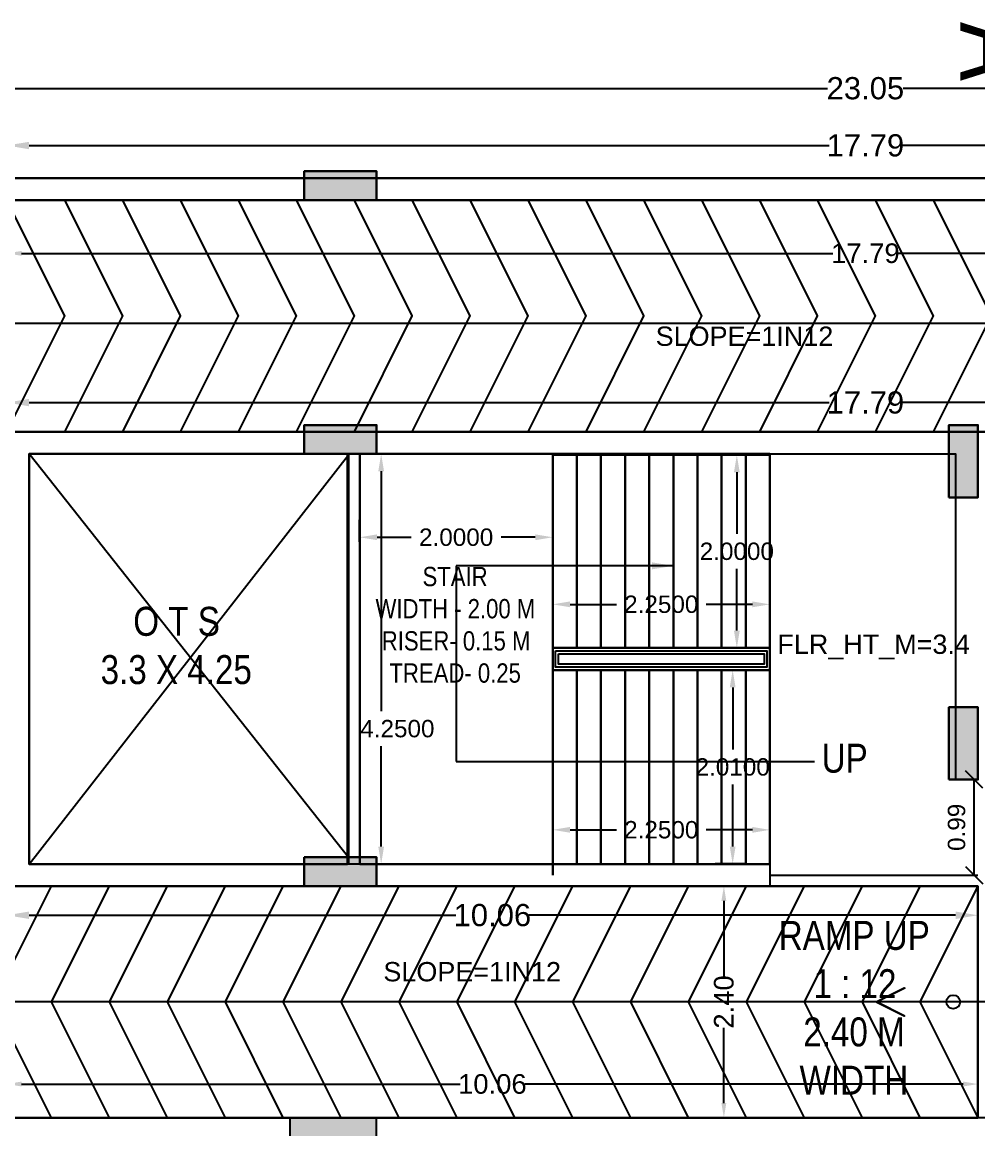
# Model space of a CAD drawing. Header units: metres. Extents: x -38 to 401, y 28 to 287.
# Drawn here: x 240.81 to 250.71, y 205.69 to 217.17 of the extents above; entities that cross this region are included whole.
import ezdxf

# ---------------------------------------------------------------- set-up
doc = ezdxf.new("R2010")
doc.units = ezdxf.units.M
for name, color, linetype in [('BLK_1_DA_RAMP_1', 30, 'Continuous'), ('BLK_1_FLR_1_BLT_UP_AREA_DEDUCT', 1, 'Continuous'), ('UBEAM', 1, 'Continuous'), ('UHATCH', 8, 'Continuous')]:
    doc.layers.add(name, color=color, linetype=linetype)
for name, color, linetype, lineweight in [('BLK_1_FLR_1_BLT_UP_AREA', 4, 'Continuous', 30), ('BLK_1_FLR_1_FIRESTAIR_1', 1, 'Continuous', 30), ('BLK_1_FLR_1_FIRESTAIR_1_FLIGHT_1', 7, 'Continuous', 30), ('BLK_1_FLR_1_FIRESTAIR_1_FLIGHT_2', 7, 'Continuous', 30), ('BLK_1_FLR_1_FIRESTAIR_1_LANDING_1', 7, 'Continuous', 30), ('BLK_1_LVL_1_BLDG_FOOT_PRINT', 4, 'Continuous', 30), ('UCOLUMN', 6, 'Continuous', 30)]:
    doc.layers.add(name, color=color, linetype=linetype, lineweight=lineweight)
doc.styles.get("Standard").update_dxf_attribs({"font": 'arial.ttf'})
doc.dimstyles.new('ED', dxfattribs={"dimscale": 0, "dimtxt": 0.18, "dimasz": 0.18, "dimexe": 0, "dimexo": 0, "dimgap": 0.09, "dimtad": 1, "dimtoh": 1, "dimzin": 3, "dimdsep": 46, "dimtxsty": 'Standard', "dimblk": 'OBLIQUE', "dimcen": 0.09, "dimse1": 1, "dimse2": 1, "dimclrd": 251, "dimclrt": 30, "dimadec": 0, "dimazin": 0, "dimtfac": 1, "dimtmove": 0, "dimatfit": 3, "dimldrblk": 'ARCHTICK', "dimfxl": 0, "dimtolj": 1, "dimtzin": 0, "dimarcsym": 0})
doc.dimstyles.new('ISO-25', dxfattribs={"dimtxt": 2.5, "dimasz": 2.5, "dimexe": 1.25, "dimexo": 0.625, "dimtad": 1, "dimtxsty": 'Standard', "dimcen": 2.5, "dimadec": 0, "dimazin": 0, "dimtfac": 1, "dimtmove": 0, "dimatfit": 3, "dimfxl": 0, "dimarcsym": 0})
doc.dimstyles.get("Standard").update_dxf_attribs({"dimtxt": 0.18, "dimasz": 0.18, "dimexe": 0.18, "dimexo": 0.0625, "dimgap": 0.09, "dimtad": 0, "dimtih": 1, "dimtoh": 1, "dimdec": 4, "dimzin": 0, "dimdsep": 46, "dimtxsty": 'Standard', "dimcen": 0.09, "dimadec": 0, "dimazin": 0, "dimtfac": 1, "dimtdec": 4, "dimtofl": 0, "dimtmove": 0, "dimatfit": 3, "dimfxl": 0, "dimtolj": 1, "dimtzin": 0, "dimarcsym": 0})
doc.dimstyles.new('STANDARD$0', dxfattribs={"dimtxt": 7, "dimasz": 3, "dimexe": 3, "dimexo": 1, "dimgap": 1.5, "dimtad": 1, "dimdec": 1, "dimzin": 1, "dimdsep": 46, "dimlunit": 4, "dimtxsty": 'Standard', "dimblk": 'OBLIQUE', "dimcen": 0.09375, "dimdle": 1, "dimclrd": 8, "dimclre": 8, "dimclrt": 7, "dimadec": 1, "dimazin": 0, "dimtfac": 1, "dimtdec": 1, "dimtix": 1, "dimtmove": 2, "dimatfit": 3, "dimldrblk": 'ARCHTICK', "dimfxl": 0, "dimfrac": 2, "dimtolj": 1, "dimtzin": 0, "dimarcsym": 0})

# ---------------------------------------------------------------- blocks, each defined once
blk = doc.blocks.new('*D194')
at = {"color": 0, "lineweight": -2}
for p, q in [((240.88, 213.222), (249.168, 213.222)), ((258.21, 213.222), (249.923, 213.222))]:
    blk.add_line(p, q, dxfattribs=at)
at = {"color": 0}
for points in [[(240.88, 213.261), (240.88, 213.184), (240.65, 213.222)], [(258.21, 213.261), (258.21, 213.184), (258.44, 213.222)]]:
    blk.add_solid(points, dxfattribs=at)
at = {"layer": 'Defpoints', "color": 0}
for p in [(258.44, 213.222), (240.65, 212.92), (258.44, 212.915)]:
    blk.add_point(p, dxfattribs=at)
at = {"color": 0, "lineweight": 25, "insert": (249.545, 213.222), "char_height": 0.23, "attachment_point": 5}
blk.add_mtext('\\A1;17.79', dxfattribs=at)
blk = doc.blocks.new('*D196')
at = {"color": 0, "lineweight": -2}
for p, q in [((240.88, 207.909), (245.303, 207.909)), ((250.48, 207.909), (246.057, 207.909))]:
    blk.add_line(p, q, dxfattribs=at)
at = {"color": 0}
for points in [[(240.88, 207.947), (240.88, 207.87), (240.65, 207.909)], [(250.48, 207.947), (250.48, 207.87), (250.71, 207.909)]]:
    blk.add_solid(points, dxfattribs=at)
at = {"layer": 'Defpoints', "color": 0}
for p in [(240.65, 208.21), (250.71, 208.21), (240.65, 207.909)]:
    blk.add_point(p, dxfattribs=at)
at = {"color": 0, "lineweight": 25, "insert": (245.68, 207.909), "char_height": 0.23, "attachment_point": 5}
blk.add_mtext('\\A1;10.06', dxfattribs=at)
blk = doc.blocks.new('*D198')
at = {"color": 0, "lineweight": -2}
for p, q in [((240.88, 215.887), (249.168, 215.887)), ((258.21, 215.887), (249.923, 215.887))]:
    blk.add_line(p, q, dxfattribs=at)
at = {"color": 0}
for points in [[(240.88, 215.925), (240.88, 215.848), (240.65, 215.887)], [(258.21, 215.925), (258.21, 215.848), (258.44, 215.887)]]:
    blk.add_solid(points, dxfattribs=at)
at = {"layer": 'Defpoints', "color": 0}
for p in [(258.44, 215.887), (240.65, 215.32), (258.44, 215.315)]:
    blk.add_point(p, dxfattribs=at)
at = {"color": 0, "lineweight": 25, "insert": (249.545, 215.887), "char_height": 0.23, "attachment_point": 5}
blk.add_mtext('\\A1;17.79', dxfattribs=at)
blk = doc.blocks.new('*D200')
at = {"color": 0, "lineweight": -2}
for p, q in [((238.25, 216.479), (249.154, 216.479)), ((260.84, 216.479), (249.936, 216.479))]:
    blk.add_line(p, q, dxfattribs=at)
at = {"color": 0}
for points in [[(238.25, 216.517), (238.25, 216.44), (238.02, 216.479)], [(260.84, 216.517), (260.84, 216.44), (261.07, 216.479)]]:
    blk.add_solid(points, dxfattribs=at)
at = {"layer": 'Defpoints', "color": 0}
for p in [(261.07, 216.479), (238.02, 215.55), (261.07, 215.55)]:
    blk.add_point(p, dxfattribs=at)
at = {"color": 0, "lineweight": 25, "insert": (249.545, 216.479), "char_height": 0.23, "attachment_point": 5}
blk.add_mtext('\\A1;23.05', dxfattribs=at)
blk = doc.blocks.new('300 x 750')
at = {"layer": 'UHATCH', "linetype": 'Continuous'}
h = blk.add_hatch(color=256, dxfattribs=at)
h.dxf.hatch_style = 1
h.paths.add_polyline_path([(750, 0), (750, 300), (0, 300), (0, 0)])
at = {"layer": 'UCOLUMN', "linetype": 'Continuous'}
blk.add_lwpolyline([(0, 300), (0, 0), (750, 0), (750, 300)], close=True, dxfattribs=at)
blk = doc.blocks.new('900 X 900')
at = {"linetype": 'Continuous'}
h = blk.add_hatch(color=256, dxfattribs=at)
h.dxf.hatch_style = 1
h.paths.add_polyline_path([(0, 150), (900, 150), (900, 750), (0, 750)])
blk.add_lwpolyline([(0, 150), (900, 150), (900, 750), (0, 750)], close=True, dxfattribs=at)
blk = doc.blocks.new('COLUMN LAYOUT')
at = {"layer": 'UBEAM', "color": 7, "linetype": 'Continuous', "xscale": -1, "rotation": 180}
for p in [(-15615, 40960), (-15615, 38330)]:
    blk.add_blockref('300 x 750', p, dxfattribs=at)
at = {"layer": 'UBEAM', "color": 7, "linetype": 'Continuous', "rotation": 90.00000000242422}
for p in [(-8635, 37580), (-8635, 34655)]:
    blk.add_blockref('300 x 750', p, dxfattribs=at)
at = {"layer": 'UBEAM', "color": 7, "linetype": 'Continuous'}
for name, p in [('300 x 750', (-15615, 33550)), ('900 X 900', (-15765, 30400))]:
    blk.add_blockref(name, p, dxfattribs=at)
blk = doc.blocks.new('*D759')
at = {"layer": 'BLK_1_DA_RAMP_1', "color": 0, "lineweight": -2}
for p, q in [((240.65, 214.858), (240.65, 214.769)), ((258.44, 214.858), (258.44, 214.769)), ((240.803, 214.769), (249.209, 214.769)), ((258.288, 214.769), (249.881, 214.769))]:
    blk.add_line(p, q, dxfattribs=at)
at = {"layer": 'BLK_1_DA_RAMP_1', "color": 0}
for points in [[(240.803, 214.794), (240.803, 214.743), (240.65, 214.769)], [(258.288, 214.794), (258.288, 214.743), (258.44, 214.769)]]:
    blk.add_solid(points, dxfattribs=at)
at = {"layer": 'Defpoints', "color": 0}
for p in [(240.65, 215.32), (258.44, 215.32), (258.44, 214.769)]:
    blk.add_point(p, dxfattribs=at)
at = {"layer": 'BLK_1_DA_RAMP_1', "color": 0, "lineweight": 30, "insert": (249.545, 214.769), "char_height": 0.2032, "attachment_point": 5}
blk.add_mtext('\\A1;17.79', dxfattribs=at)
blk = doc.blocks.new('*D1120')
at = {"layer": 'BLK_1_FLR_1_FIRESTAIR_1_LANDING_1', "color": 0, "linetype": 'Continuous', "lineweight": -2}
for p, q in [((244.305, 211.778), (244.305, 212.006)), ((246.305, 211.778), (246.305, 212.006))]:
    blk.add_line(p, q, dxfattribs=at)
at = {"layer": 'BLK_1_FLR_1_FIRESTAIR_1_LANDING_1', "color": 0, "lineweight": -2}
for p, q in [((244.485, 211.826), (244.84, 211.826)), ((246.125, 211.826), (245.77, 211.826))]:
    blk.add_line(p, q, dxfattribs=at)
at = {"layer": 'BLK_1_FLR_1_FIRESTAIR_1_LANDING_1', "color": 0, "linetype": 'Continuous'}
for points in [[(244.485, 211.856), (244.485, 211.796), (244.305, 211.826)], [(246.125, 211.856), (246.125, 211.796), (246.305, 211.826)]]:
    blk.add_solid(points, dxfattribs=at)
at = {"layer": 'Defpoints', "color": 0, "linetype": 'Continuous'}
for p in [(246.305, 211.826), (244.305, 211.716), (246.305, 211.716)]:
    blk.add_point(p, dxfattribs=at)
at = {"layer": 'BLK_1_FLR_1_FIRESTAIR_1_LANDING_1', "color": 0, "linetype": 'Continuous', "insert": (245.305, 211.826), "char_height": 0.18, "attachment_point": 5}
blk.add_mtext('\\A1;2.0000', dxfattribs=at)
blk = doc.blocks.new('*D1128')
at = {"layer": 'BLK_1_FLR_1_FIRESTAIR_1_FLIGHT_1', "color": 0, "linetype": 'Continuous', "lineweight": -2}
for p, q in [((246.305, 208.502), (246.305, 208.974)), ((248.555, 208.502), (248.555, 208.974)), ((246.485, 208.794), (246.965, 208.794)), ((248.375, 208.794), (247.895, 208.794))]:
    blk.add_line(p, q, dxfattribs=at)
at = {"layer": 'BLK_1_FLR_1_FIRESTAIR_1_FLIGHT_1', "color": 0, "linetype": 'Continuous'}
for points in [[(246.485, 208.824), (246.485, 208.764), (246.305, 208.794)], [(248.375, 208.824), (248.375, 208.764), (248.555, 208.794)]]:
    blk.add_solid(points, dxfattribs=at)
at = {"layer": 'Defpoints', "color": 0, "linetype": 'Continuous'}
for p in [(248.555, 208.794), (246.305, 208.44), (248.555, 208.44)]:
    blk.add_point(p, dxfattribs=at)
at = {"layer": 'BLK_1_FLR_1_FIRESTAIR_1_FLIGHT_1', "color": 0, "linetype": 'Continuous', "insert": (247.43, 208.794), "char_height": 0.18, "attachment_point": 5}
blk.add_mtext('\\A1;2.2500', dxfattribs=at)
blk = doc.blocks.new('*D1136')
at = {"layer": 'BLK_1_FLR_1_FIRESTAIR_1_FLIGHT_2', "color": 0, "linetype": 'Continuous', "lineweight": -2}
for p, q in [((246.305, 210.742), (246.305, 211.311)), ((248.555, 210.742), (248.555, 211.311)), ((246.485, 211.131), (246.965, 211.131)), ((248.375, 211.131), (247.895, 211.131))]:
    blk.add_line(p, q, dxfattribs=at)
at = {"layer": 'BLK_1_FLR_1_FIRESTAIR_1_FLIGHT_2', "color": 0, "linetype": 'Continuous'}
for points in [[(246.485, 211.161), (246.485, 211.101), (246.305, 211.131)], [(248.375, 211.161), (248.375, 211.101), (248.555, 211.131)]]:
    blk.add_solid(points, dxfattribs=at)
at = {"layer": 'Defpoints', "color": 0, "linetype": 'Continuous'}
for p in [(248.555, 211.131), (246.305, 210.68), (248.555, 210.68)]:
    blk.add_point(p, dxfattribs=at)
at = {"layer": 'BLK_1_FLR_1_FIRESTAIR_1_FLIGHT_2', "color": 0, "linetype": 'Continuous', "insert": (247.43, 211.131), "char_height": 0.18, "attachment_point": 5}
blk.add_mtext('\\A1;2.2500', dxfattribs=at)
blk = doc.blocks.new('*D1146')
at = {"layer": 'BLK_1_FLR_1_FIRESTAIR_1_LANDING_1', "color": 0, "linetype": 'Continuous', "lineweight": -2}
for p, q in [((244.368, 212.69), (244.708, 212.69)), ((244.368, 208.44), (244.708, 208.44))]:
    blk.add_line(p, q, dxfattribs=at)
at = {"layer": 'BLK_1_FLR_1_FIRESTAIR_1_LANDING_1', "color": 0, "lineweight": -2}
for p, q in [((244.528, 212.51), (244.528, 210.024)), ((244.528, 208.62), (244.528, 209.661))]:
    blk.add_line(p, q, dxfattribs=at)
at = {"layer": 'BLK_1_FLR_1_FIRESTAIR_1_LANDING_1', "color": 0, "linetype": 'Continuous'}
for points in [[(244.498, 212.51), (244.558, 212.51), (244.528, 212.69)], [(244.498, 208.62), (244.558, 208.62), (244.528, 208.44)]]:
    blk.add_solid(points, dxfattribs=at)
at = {"layer": 'Defpoints', "color": 0, "linetype": 'Continuous'}
for p in [(244.305, 212.69), (244.305, 208.44), (244.528, 208.44)]:
    blk.add_point(p, dxfattribs=at)
at = {"layer": 'BLK_1_FLR_1_FIRESTAIR_1_LANDING_1', "color": 0, "linetype": 'Continuous', "insert": (244.696, 209.842), "char_height": 0.18, "attachment_point": 5}
blk.add_mtext('\\A1;4.2500', dxfattribs=at)
blk = doc.blocks.new('*D1147')
at = {"layer": 'BLK_1_FLR_1_FIRESTAIR_1_FLIGHT_1', "color": 0, "linetype": 'Continuous', "lineweight": -2}
for p, q in [((248.293, 210.45), (247.99, 210.45)), ((248.17, 210.27), (248.17, 209.627)), ((248.17, 208.62), (248.17, 209.263)), ((248.293, 208.44), (247.99, 208.44))]:
    blk.add_line(p, q, dxfattribs=at)
at = {"layer": 'BLK_1_FLR_1_FIRESTAIR_1_FLIGHT_1', "color": 0, "linetype": 'Continuous'}
for points in [[(248.14, 210.27), (248.2, 210.27), (248.17, 210.45)], [(248.14, 208.62), (248.2, 208.62), (248.17, 208.44)]]:
    blk.add_solid(points, dxfattribs=at)
at = {"layer": 'Defpoints', "color": 0, "linetype": 'Continuous'}
for p in [(248.355, 210.45), (248.17, 208.44), (248.355, 208.44)]:
    blk.add_point(p, dxfattribs=at)
at = {"layer": 'BLK_1_FLR_1_FIRESTAIR_1_FLIGHT_1', "color": 0, "linetype": 'Continuous', "insert": (248.17, 209.445), "char_height": 0.18, "attachment_point": 5}
blk.add_mtext('\\A1;2.0100', dxfattribs=at)
blk = doc.blocks.new('*D1148')
at = {"layer": 'BLK_1_FLR_1_FIRESTAIR_1_FLIGHT_2', "color": 0, "linetype": 'Continuous', "lineweight": -2}
for p, q in [((248.293, 212.68), (248.033, 212.68)), ((248.213, 212.5), (248.213, 211.862)), ((248.213, 210.86), (248.213, 211.498)), ((248.293, 210.68), (248.033, 210.68))]:
    blk.add_line(p, q, dxfattribs=at)
at = {"layer": 'BLK_1_FLR_1_FIRESTAIR_1_FLIGHT_2', "color": 0, "linetype": 'Continuous'}
for points in [[(248.183, 212.5), (248.243, 212.5), (248.213, 212.68)], [(248.183, 210.86), (248.243, 210.86), (248.213, 210.68)]]:
    blk.add_solid(points, dxfattribs=at)
at = {"layer": 'Defpoints', "color": 0, "linetype": 'Continuous'}
for p in [(248.213, 212.68), (248.355, 212.68), (248.355, 210.68)]:
    blk.add_point(p, dxfattribs=at)
at = {"layer": 'BLK_1_FLR_1_FIRESTAIR_1_FLIGHT_2', "color": 0, "linetype": 'Continuous', "insert": (248.213, 211.68), "char_height": 0.18, "attachment_point": 5}
blk.add_mtext('\\A1;2.0000', dxfattribs=at)
blk = doc.blocks.new('_Oblique')
at = {"color": 0, "linetype": 'ByBlock', "lineweight": -2}
blk.add_line((-0.5, -0.5), (0.5, 0.5), dxfattribs=at)
blk = doc.blocks.new('*D1231')
at = {"color": 251, "lineweight": -2}
blk.add_line((250.672, 208.325), (250.672, 209.315), dxfattribs=at)
at = {"layer": 'Defpoints', "color": 0}
for p in [(250.672, 209.315), (250.71, 209.315), (250.71, 208.325)]:
    blk.add_point(p, dxfattribs=at)
at = {"color": 251, "lineweight": -2, "xscale": 0.18, "yscale": 0.18, "zscale": 0.18}
for p, rotation in [((250.672, 209.315), 90), ((250.672, 208.325), 270)]:
    blk.add_blockref('_Oblique', p, dxfattribs=dict(at, rotation=rotation))
at = {"color": 30, "insert": (250.49, 208.82), "char_height": 0.18, "attachment_point": 5, "rotation": 90}
blk.add_mtext('\\A1;0.99', dxfattribs=at)
blk = doc.blocks.new('_ArchTick')
at = {"color": 0, "linetype": 'ByBlock', "const_width": 0.15}
blk.add_lwpolyline([(-0.5, -0.5), (0.5, 0.5)], dxfattribs=at)
blk = doc.blocks.new('*D1234')
at = {"layer": 'BLK_1_DA_RAMP_1', "color": 0, "lineweight": -2}
for p, q in [((240.65, 206.07), (240.65, 206.159)), ((240.803, 206.159), (245.345, 206.159)), ((250.558, 206.159), (246.016, 206.159)), ((250.71, 206.07), (250.71, 206.159))]:
    blk.add_line(p, q, dxfattribs=at)
at = {"layer": 'BLK_1_DA_RAMP_1', "color": 0}
for points in [[(240.803, 206.185), (240.803, 206.134), (240.65, 206.159)], [(250.558, 206.185), (250.558, 206.134), (250.71, 206.159)]]:
    blk.add_solid(points, dxfattribs=at)
at = {"layer": 'Defpoints', "color": 0}
for p in [(250.71, 206.159), (240.65, 205.81), (250.71, 205.81)]:
    blk.add_point(p, dxfattribs=at)
at = {"layer": 'BLK_1_DA_RAMP_1', "color": 0, "lineweight": 30, "insert": (245.68, 206.159), "char_height": 0.2032, "attachment_point": 5}
blk.add_mtext('\\A1;10.06', dxfattribs=at)
blk = doc.blocks.new('*D1235')
at = {"layer": 'BLK_1_DA_RAMP_1', "color": 0, "lineweight": -2}
for p, q in [((248.168, 208.21), (248.079, 208.21)), ((248.079, 208.057), (248.079, 207.277)), ((248.079, 205.962), (248.079, 206.742)), ((248.168, 205.81), (248.079, 205.81))]:
    blk.add_line(p, q, dxfattribs=at)
at = {"layer": 'BLK_1_DA_RAMP_1', "color": 0}
for points in [[(248.053, 208.057), (248.104, 208.057), (248.079, 208.21)], [(248.053, 205.962), (248.104, 205.962), (248.079, 205.81)]]:
    blk.add_solid(points, dxfattribs=at)
at = {"layer": 'Defpoints', "color": 0}
for p in [(250.71, 208.21), (248.079, 205.81), (250.71, 205.81)]:
    blk.add_point(p, dxfattribs=at)
at = {"layer": 'BLK_1_DA_RAMP_1', "color": 0, "lineweight": 30, "insert": (248.079, 207.01), "char_height": 0.2032, "attachment_point": 5, "rotation": 90}
blk.add_mtext('\\A1;2.40', dxfattribs=at)

msp = doc.modelspace()

# ---------------------------------------------------------------- linework, layer by layer
at = {"color": 7, "lineweight": 25}
for p, q in [((261.07023, 215.54979), (238.02023, 215.54979)), ((238.25023, 215.31979), (260.84023, 215.31979)), ((238.25025, 215.31979), (258.21025, 215.31979)), ((240.65023, 212.91979), (258.44023, 212.91979)), ((248.55527, 208.43979), (248.55527, 208.20979)), ((250.71023, 208.20979), (240.65023, 208.20979)), ((250.71023, 208.20979), (250.71023, 205.80979)), ((250.8328, 207.00979), (249.6668, 207.00979)), ((251.16025, 205.80979), (238.25023, 205.80979))]:
    msp.add_line(p, q, dxfattribs=at)
for p, q in [((240.88029, 208.43979), (244.19027, 212.67979)), ((240.89027, 212.67979), (244.19027, 208.50979)), ((244.19027, 212.68979), (244.19027, 208.43979)), ((244.30527, 212.68979), (244.30527, 208.43979)), ((246.30527, 212.68979), (246.30527, 210.56479)), ((246.30527, 212.68979), (246.30527, 210.56479)), ((246.55527, 212.68979), (246.55527, 210.67979)), ((246.80527, 212.68979), (246.80527, 210.67979)), ((247.05527, 212.68979), (247.05527, 210.67979)), ((247.30527, 212.68979), (247.30527, 210.67979)), ((247.55527, 212.68979), (247.55527, 210.67979)), ((247.80527, 212.68979), (247.80527, 210.67979)), ((248.05527, 212.68979), (248.05527, 210.67979)), ((248.30527, 212.68979), (248.30527, 210.67979)), ((246.30527, 210.67979), (248.55527, 210.67979)), ((246.30527, 208.43979), (246.30527, 210.56479)), ((248.55527, 208.43979), (248.55527, 210.56479)), ((248.55527, 208.43979), (248.55527, 210.56479)), ((246.30527, 210.44979), (248.55527, 210.44979)), ((246.55527, 208.43979), (246.55527, 210.44979)), ((246.80527, 208.43979), (246.80527, 210.44979)), ((247.05527, 208.43979), (247.05527, 210.44979)), ((247.30527, 208.43979), (247.30527, 210.44979)), ((247.55527, 208.43979), (247.55527, 210.44979)), ((247.80527, 208.43979), (247.80527, 210.44979)), ((248.05527, 208.43979), (248.05527, 210.44979)), ((248.30527, 208.43979), (248.30527, 210.44979)), ((245.30527, 209.50229), (249.01725, 209.50229))]:
    msp.add_line(p, q)
at = {"color": 1}
msp.add_line((248.55527, 208.32479), (250.71027, 208.32479), dxfattribs=at)
at = {"color": 7, "lineweight": 25}
for points in [[(240.65025, 212.91979), (241.25025, 214.11979), (240.65025, 215.31979)], [(241.25025, 212.91979), (241.85025, 214.11979), (241.25025, 215.31979)], [(241.85025, 212.91979), (242.45025, 214.11979), (241.85025, 215.31979)], [(242.45025, 212.91979), (243.05025, 214.11979), (242.45025, 215.31979)], [(243.05025, 212.91979), (243.65025, 214.11979), (243.05025, 215.31979)], [(243.65025, 212.91979), (244.25025, 214.11979), (243.65025, 215.31979)], [(244.25025, 212.91979), (244.85025, 214.11979), (244.25025, 215.31979)], [(244.85025, 212.91979), (245.45025, 214.11979), (244.85025, 215.31979)], [(245.45025, 212.91979), (246.05025, 214.11979), (245.45025, 215.31979)], [(246.05024, 212.91979), (246.65024, 214.11979), (246.05024, 215.31979)], [(246.65024, 212.91979), (247.25024, 214.11979), (246.65024, 215.31979)], [(247.25024, 212.91979), (247.85024, 214.11979), (247.25024, 215.31979)], [(247.85024, 212.91979), (248.45024, 214.11979), (247.85024, 215.31979)], [(248.45024, 212.91979), (249.05024, 214.11979), (248.45024, 215.31979)], [(249.05024, 212.91979), (249.65024, 214.11979), (249.05024, 215.31979)], [(249.65024, 212.91979), (250.25024, 214.11979), (249.65024, 215.31979)], [(250.25024, 212.91979), (250.85024, 214.11979), (250.25024, 215.31979)], [(249.81025, 207.00979), (239.45187, 207.00979), (239.45187, 214.04497), (259.61463, 214.04497), (259.61463, 207.00979), (252.21025, 207.00979)], [(248.55527, 208.43979), (240.88028, 208.43979), (240.88028, 212.68979), (250.48026, 212.68979), (250.48026, 209.31513)], [(241.11023, 208.20979), (240.65023, 207.28979)], [(241.71023, 208.20979), (241.11023, 207.00979), (241.71023, 205.80979)], [(242.31023, 208.20979), (241.71023, 207.00979), (242.31023, 205.80979)], [(242.91023, 208.20979), (242.31023, 207.00979), (242.91023, 205.80979)], [(243.51023, 208.20979), (242.91023, 207.00979), (243.51023, 205.80979)], [(244.11023, 208.20979), (243.51023, 207.00979), (244.11023, 205.80979)], [(244.71023, 208.20979), (244.11023, 207.00979), (244.71023, 205.80979)], [(245.31023, 208.20979), (244.71023, 207.00979), (245.31023, 205.80979)], [(245.91023, 208.20979), (245.31023, 207.00979), (245.91023, 205.80979)], [(246.51023, 208.20979), (245.91023, 207.00979), (246.51023, 205.80979)], [(247.11023, 208.20979), (246.51023, 207.00979), (247.11023, 205.80979)], [(247.71023, 208.20979), (247.11023, 207.00979), (247.71023, 205.80979)], [(248.31023, 208.20979), (247.71023, 207.00979), (248.31023, 205.80979)], [(248.91023, 208.20979), (248.31023, 207.00979), (248.91023, 205.80979)], [(249.51023, 208.20979), (248.91023, 207.00979), (249.51023, 205.80979)], [(250.11023, 208.20979), (249.51023, 207.00979), (250.11023, 205.80979)], [(250.71023, 208.20979), (250.11023, 207.00979), (250.71023, 205.80979)], [(240.65023, 206.72979), (241.11023, 205.80979)]]:
    msp.add_lwpolyline(points, dxfattribs=at)
for points in [[(246.30527, 210.67979), (248.55527, 210.67979), (248.55527, 210.44979), (246.30527, 210.44979)], [(246.33527, 210.64979), (248.52527, 210.64979), (248.52527, 210.47979), (246.33527, 210.47979)], [(246.36527, 210.61979), (248.49527, 210.61979), (248.49527, 210.50979), (246.36527, 210.50979)]]:
    msp.add_lwpolyline(points, close=True)
at = {"color": 7}
msp.add_lwpolyline([(246.30527, 210.44979), (248.55527, 210.44979), (248.55527, 208.43979), (246.30527, 208.43979)], close=True, dxfattribs=at)
at = {"color": 7, "lineweight": 25}
msp.add_lwpolyline([(249.95195, 206.86742), (249.9478, 206.86288), (249.66266, 207.00525), (249.6668, 207.00979), (249.66266, 207.01433), (249.9478, 207.15671), (249.95195, 207.15216), (249.6668, 207.00979)], close=True, dxfattribs=at)
msp.add_circle((250.45507, 207.00979), 0.07122, dxfattribs=at)
at = {"layer": 'BLK_1_DA_RAMP_1', "color": 1, "lineweight": 30}
for points in [[(240.65025, 215.31979), (258.44025, 215.31979), (258.44025, 212.91979), (240.65025, 212.91979)], [(240.65023, 208.20979), (250.71023, 208.20979), (250.71023, 205.80979), (240.65023, 205.80979)]]:
    msp.add_lwpolyline(points, close=True, dxfattribs=at)
at = {"layer": 'BLK_1_FLR_1_BLT_UP_AREA', "color": 12, "lineweight": 30}
msp.add_lwpolyline([(238.02025, 162.19968), (238.02025, 215.54979), (261.07025, 215.54979), (261.07025, 205.57979), (259.57025, 205.57979), (259.57025, 162.19968)], close=True, dxfattribs=at)
at = {"layer": 'BLK_1_FLR_1_BLT_UP_AREA_DEDUCT', "color": 12, "lineweight": 30}
msp.add_lwpolyline([(240.88029, 212.68979), (244.18029, 212.68979), (244.18029, 208.43979), (240.88029, 208.43979)], close=True, dxfattribs=at)
at = {"layer": 'BLK_1_FLR_1_FIRESTAIR_1', "linetype": 'Continuous'}
msp.add_lwpolyline([(244.30527, 212.68979), (248.55527, 212.68979), (248.55527, 208.43979), (244.30527, 208.43979)], close=True, dxfattribs=at)
at = {"layer": 'BLK_1_FLR_1_FIRESTAIR_1_FLIGHT_1', "color": 7, "linetype": 'Continuous'}
for p, q in [((246.30527, 208.32479), (246.30527, 210.44979)), ((246.55527, 208.43979), (246.55527, 210.44979)), ((246.80527, 208.43979), (246.80527, 210.44979)), ((247.05527, 208.43979), (247.05527, 210.44979)), ((247.30527, 208.43979), (247.30527, 210.44979)), ((247.55527, 208.43979), (247.55527, 210.44979)), ((247.80527, 208.43979), (247.80527, 210.44979)), ((248.05527, 208.43979), (248.05527, 210.44979)), ((248.30527, 208.43979), (248.30527, 210.44979)), ((248.55527, 208.43979), (248.55527, 210.44979))]:
    msp.add_line(p, q, dxfattribs=at)
msp.add_lwpolyline([(248.55527, 210.44979), (246.30527, 210.44979), (246.30527, 208.43979), (248.55527, 208.43979)], close=True, dxfattribs=at)
at = {"layer": 'BLK_1_FLR_1_FIRESTAIR_1_FLIGHT_2', "color": 7, "linetype": 'Continuous'}
for p, q in [((246.30527, 212.68979), (246.30527, 210.67979)), ((246.55527, 212.68979), (246.55527, 210.67979)), ((246.80527, 212.68979), (246.80527, 210.67979)), ((247.05527, 212.68979), (247.05527, 210.67979)), ((247.30527, 212.68979), (247.30527, 210.67979)), ((247.55527, 212.68979), (247.55527, 210.67979)), ((247.80527, 212.68979), (247.80527, 210.67979)), ((248.05527, 212.68979), (248.05527, 210.67979)), ((248.30527, 212.68979), (248.30527, 210.67979)), ((248.55527, 212.68979), (248.55527, 210.67979))]:
    msp.add_line(p, q, dxfattribs=at)
msp.add_lwpolyline([(246.30527, 212.67979), (248.55527, 212.67979), (248.55527, 210.67979), (246.30527, 210.67979)], close=True, dxfattribs=at)
at = {"layer": 'BLK_1_FLR_1_FIRESTAIR_1_LANDING_1'}
msp.add_lwpolyline([(244.30527, 212.68979), (246.30527, 212.68979), (246.30527, 208.43979), (244.30527, 208.43979)], close=True, dxfattribs=at)
at = {"layer": 'BLK_1_LVL_1_BLDG_FOOT_PRINT', "color": 1}
msp.add_lwpolyline([(238.02023, 162.19979), (238.02023, 215.54979), (261.07023, 215.54979), (261.07023, 205.57979), (259.57023, 205.57979), (259.57023, 162.19979)], close=True, dxfattribs=at)

# ---------------------------------------------------------------- block references
at = {"color": 7, "lineweight": 25, "xscale": 0.001, "yscale": 0.001, "zscale": 0.001}
msp.add_blockref('COLUMN LAYOUT', (259.34525, 174.65979), dxfattribs=at)
msp.add_blockref('COLUMN LAYOUT', (259.34525, 174.65979), dxfattribs=at)

# ---------------------------------------------------------------- texts
at = {"color": 7, "lineweight": 25, "insert": (251.32973, 217.72035), "char_height": 0.8, "width": 1.7202398, "attachment_point": 1, "rotation": 270}
msp.add_mtext('{\\fArial Narrow|b0|i0|c0|p34;\\W2.17167; \\W1;A}', dxfattribs=at)
at = {"color": 7, "lineweight": 25, "attachment_point": 1}
for s, insert, char_height, width in [('{\\fArial Narrow|b0|i0|c0|p34;\\W9.27075; \\W1;STAIR\\P{\\W1.631566; }WIDTH - 2.00 M\\P{\\W2.642273; }RISER- 0.15 M\\P{\\W3.888526; }TREAD- 0.25}', (244.36593, 211.51955, -12.79858), 0.2, 1.8424125), ('{\\fArial Narrow|b0|i0|c0|p34;\\W5.12661; \\W1;O T S\\P{\\W1.586997; }3.3 X 4.25}', (241.46967, 211.1051), 0.3, 1.8424125), ('{\\fArial Narrow|b0|i0|c0|p34;\\W7.36002; \\W1;UP}', (248.38886, 209.68657), 0.3, 1.8424125), ('{\\fArial Narrow|b0|i0|c0|p34;\\W6.25863; \\W1;RAMP UP\\P\\W5.00994;  \\W1;1 : 12\\P{\\W8.919228; }2.40 M \\P{\\W8.515588; }WIDTH}', (248.04927, 207.84978), 0.3, 2.7201691)]:
    msp.add_mtext(s, dxfattribs=dict(at, insert=insert, char_height=char_height, width=width))
at = {"layer": 'BLK_1_DA_RAMP_1', "color": 1, "lineweight": 30, "char_height": 0.2, "width": 1.8904692, "attachment_point": 2}
for insert in [(248.29208, 214.0102), (245.4711, 207.4238)]:
    msp.add_mtext('SLOPE=1IN12', dxfattribs=dict(at, insert=insert))
at = {"layer": 'BLK_1_FLR_1_FIRESTAIR_1', "linetype": 'Continuous', "insert": (249.63021, 210.81744), "char_height": 0.2, "width": 2.4, "attachment_point": 2}
msp.add_mtext('FLR_HT_M=3.4', dxfattribs=at)

# ---------------------------------------------------------------- dimensions: what is measured, and where the dimension line sits
at = {"color": 7, "lineweight": 25}
for base, p1, p2, text, picture, middle in [((261.07023, 216.47853), (238.02023, 215.54979), (261.07023, 215.54979), '23.05', '*D200', (249.54523, 216.47853)), ((258.44023, 215.88679), (240.65023, 215.31979), (258.44023, 215.31479), '17.79', '*D198', (249.54523, 215.88679)), ((258.44023, 213.22248), (240.65023, 212.91979), (258.44023, 212.91479), '17.79', '*D194', (249.54523, 213.22248)), ((240.65023, 207.90875), (250.71023, 208.20979), (240.65023, 208.20979), '10.06', '*D196', (245.68023, 207.90875))]:
    dim = msp.add_linear_dim(base=base, p1=p1, p2=p2, text=text, dimstyle='Standard', override={"dimscale": 1, "dimtxt": 0.23, "dimasz": 0.23, "dimgap": 0, "dimse1": 1, "dimse2": 1, "dimtmove": 1}, dxfattribs=at)
    dim.commit()
    dim.dimension.update_dxf_attribs({"geometry": picture, "text_midpoint": middle})
at = {"color": 1}
dim = msp.add_linear_dim(base=(250.6723, 209.31513), p1=(250.71026, 208.32479), p2=(250.71026, 209.31513), angle=90, dimstyle='ED', override={"dimscale": 1, "dimpost": '\\X'}, dxfattribs=at)
dim.commit()
dim.dimension.update_dxf_attribs({"geometry": '*D1231', "text_midpoint": (250.4904, 208.81996)})
at = {"layer": 'BLK_1_DA_RAMP_1', "color": 1, "lineweight": 30}
for base, p1, p2, picture, middle in [((258.44025, 214.76879), (240.65025, 215.31979), (258.44025, 215.31979), '*D759', (249.54525, 214.76879)), ((250.71023, 206.15935), (240.65023, 205.80979), (250.71023, 205.80979), '*D1234', (245.68023, 206.15935))]:
    dim = msp.add_linear_dim(base=base, p1=p1, p2=p2, dimstyle='STANDARD$0', override={"dimscale": 0.001, "dimtxt": 203.2, "dimasz": 152.5, "dimexe": 0, "dimexo": 0, "dimgap": 2.286, "dimtad": 0, "dimtoh": 1, "dimdec": 2, "dimzin": 0, "dimlunit": 2, "dimpost": '', "dimcen": 2.286, "dimdle": 0, "dimclrd": 0, "dimclre": 0, "dimclrt": 0, "dimadec": 0, "dimtdec": 2, "dimtix": 0, "dimtofl": 0, "dimtmove": 0, "dimfxl": 89.5, "dimfxlon": 1, "dimfrac": 0}, dxfattribs=at)
    dim.commit()
    dim.dimension.update_dxf_attribs({"geometry": picture, "text_midpoint": middle})
at = {"layer": 'BLK_1_DA_RAMP_1', "color": 2, "lineweight": 30}
dim = msp.add_linear_dim(base=(248.07861, 205.80979), p1=(250.71023, 208.20979), p2=(250.71023, 205.80979), angle=90, dimstyle='STANDARD$0', override={"dimscale": 0.001, "dimtxt": 203.2, "dimasz": 152.5, "dimexe": 0, "dimexo": 0, "dimgap": 2.286, "dimtad": 0, "dimtoh": 1, "dimdec": 2, "dimzin": 0, "dimlunit": 2, "dimpost": '', "dimcen": 2.286, "dimdle": 0, "dimclrd": 0, "dimclre": 0, "dimclrt": 0, "dimadec": 0, "dimtdec": 2, "dimtix": 0, "dimtofl": 0, "dimtmove": 0, "dimfxl": 89.5, "dimfxlon": 1, "dimfrac": 0}, dxfattribs=at)
dim.commit()
dim.dimension.update_dxf_attribs({"geometry": '*D1235', "text_midpoint": (248.07861, 207.00979)})
at = {"layer": 'BLK_1_FLR_1_FIRESTAIR_1_FLIGHT_1', "color": 2, "linetype": 'Continuous'}
dim = msp.add_linear_dim(base=(248.17028, 208.43979), p1=(248.35527, 210.44979), p2=(248.35527, 208.43979), angle=90, dimstyle='STANDARD$0', override={"dimtxt": 0.18, "dimasz": 0.18, "dimexe": 0.18, "dimexo": 0.0625, "dimgap": 0.09, "dimtad": 0, "dimtih": 1, "dimtoh": 1, "dimdec": 4, "dimzin": 0, "dimlunit": 2, "dimpost": '', "dimcen": 0.09, "dimdle": 0, "dimclrd": 0, "dimclre": 0, "dimclrt": 0, "dimadec": 0, "dimtdec": 4, "dimtix": 0, "dimtofl": 0, "dimtmove": 0, "dimfrac": 0}, dxfattribs=at)
dim.commit()
dim.dimension.update_dxf_attribs({"geometry": '*D1147', "text_midpoint": (248.17028, 209.44479)})
at = {"layer": 'BLK_1_FLR_1_FIRESTAIR_1_FLIGHT_1', "color": 1, "linetype": 'Continuous'}
dim = msp.add_linear_dim(base=(248.55527, 208.79367), p1=(246.30527, 208.43979), p2=(248.55527, 208.43979), dimstyle='STANDARD$0', override={"dimtxt": 0.18, "dimasz": 0.18, "dimexe": 0.18, "dimexo": 0.0625, "dimgap": 0.09, "dimtad": 0, "dimtih": 1, "dimtoh": 1, "dimdec": 4, "dimzin": 0, "dimlunit": 2, "dimpost": '', "dimcen": 0.09, "dimdle": 0, "dimclrd": 0, "dimclre": 0, "dimclrt": 0, "dimadec": 0, "dimtdec": 4, "dimtix": 0, "dimtofl": 0, "dimtmove": 0, "dimfrac": 0}, dxfattribs=at)
dim.commit()
dim.dimension.update_dxf_attribs({"geometry": '*D1128', "text_midpoint": (247.43027, 208.79367)})
at = {"layer": 'BLK_1_FLR_1_FIRESTAIR_1_FLIGHT_2', "color": 2, "linetype": 'Continuous'}
dim = msp.add_linear_dim(base=(248.2126, 212.67979), p1=(248.35527, 210.67979), p2=(248.35527, 212.67979), angle=90, dimstyle='STANDARD$0', override={"dimtxt": 0.18, "dimasz": 0.18, "dimexe": 0.18, "dimexo": 0.0625, "dimgap": 0.09, "dimtad": 0, "dimtih": 1, "dimtoh": 1, "dimdec": 4, "dimzin": 0, "dimlunit": 2, "dimpost": '', "dimcen": 0.09, "dimdle": 0, "dimclrd": 0, "dimclre": 0, "dimclrt": 0, "dimadec": 0, "dimtdec": 4, "dimtix": 0, "dimtofl": 0, "dimtmove": 0, "dimfrac": 0}, dxfattribs=at)
dim.commit()
dim.dimension.update_dxf_attribs({"geometry": '*D1148', "text_midpoint": (248.2126, 211.67979)})
at = {"layer": 'BLK_1_FLR_1_FIRESTAIR_1_FLIGHT_2', "color": 1, "linetype": 'Continuous'}
dim = msp.add_linear_dim(base=(248.55527, 211.13122), p1=(246.30527, 210.67979), p2=(248.55527, 210.67979), dimstyle='STANDARD$0', override={"dimtxt": 0.18, "dimasz": 0.18, "dimexe": 0.18, "dimexo": 0.0625, "dimgap": 0.09, "dimtad": 0, "dimtih": 1, "dimtoh": 1, "dimdec": 4, "dimzin": 0, "dimlunit": 2, "dimpost": '', "dimcen": 0.09, "dimdle": 0, "dimclrd": 0, "dimclre": 0, "dimclrt": 0, "dimadec": 0, "dimtdec": 4, "dimtix": 0, "dimtofl": 0, "dimtmove": 0, "dimfrac": 0}, dxfattribs=at)
dim.commit()
dim.dimension.update_dxf_attribs({"geometry": '*D1136', "text_midpoint": (247.43027, 211.13122)})
at = {"layer": 'BLK_1_FLR_1_FIRESTAIR_1_LANDING_1', "color": 1, "linetype": 'Continuous'}
dim = msp.add_linear_dim(base=(244.5279, 208.43979), p1=(244.30527, 212.68979), p2=(244.30527, 208.43979), angle=90, dimstyle='STANDARD$0', override={"dimtxt": 0.18, "dimasz": 0.18, "dimexe": 0.18, "dimexo": 0.0625, "dimgap": 0.09, "dimtad": 0, "dimtih": 1, "dimtoh": 1, "dimdec": 4, "dimzin": 0, "dimlunit": 2, "dimpost": '', "dimcen": 0.09, "dimdle": 0, "dimclrd": 0, "dimclre": 0, "dimclrt": 0, "dimadec": 0, "dimtdec": 4, "dimtix": 0, "dimtofl": 0, "dimtmove": 1, "dimfxl": 5, "dimfrac": 0}, dxfattribs=at)
dim.commit()
dim.dimension.update_dxf_attribs({"geometry": '*D1146', "text_midpoint": (244.69617, 209.84242), "dimtype": 160})
at = {"layer": 'BLK_1_FLR_1_FIRESTAIR_1_LANDING_1', "color": 2, "linetype": 'Continuous'}
dim = msp.add_linear_dim(base=(246.30527, 211.8263), p1=(244.30527, 211.7155), p2=(246.30527, 211.7155), dimstyle='STANDARD$0', override={"dimtxt": 0.18, "dimasz": 0.18, "dimexe": 0.18, "dimexo": 0.0625, "dimgap": 0.09, "dimtad": 0, "dimtih": 1, "dimtoh": 1, "dimdec": 4, "dimzin": 0, "dimlunit": 2, "dimpost": '', "dimcen": 0.09, "dimdle": 0, "dimclrd": 0, "dimclre": 0, "dimclrt": 0, "dimadec": 0, "dimtdec": 4, "dimtix": 0, "dimtofl": 0, "dimtmove": 1, "dimfxl": 5, "dimfrac": 0}, dxfattribs=at)
dim.commit()
dim.dimension.update_dxf_attribs({"geometry": '*D1120', "text_midpoint": (245.30527, 211.8263)})

# ---------------------------------------------------------------- leaders
msp.add_leader([(247.55527, 211.53022), (245.30527, 211.53022), (245.30527, 209.50229)], dimstyle='ISO-25', override={"dimtxt": 0.22, "dimasz": 0.22, "dimgap": 0.09, "dimtad": 0, "dimdsep": 46, "dimcen": 1, "dimfxl": 0, "dimfxlon": 1, "dimarcsym": 1})

doc.saveas('drawing.dxf')
